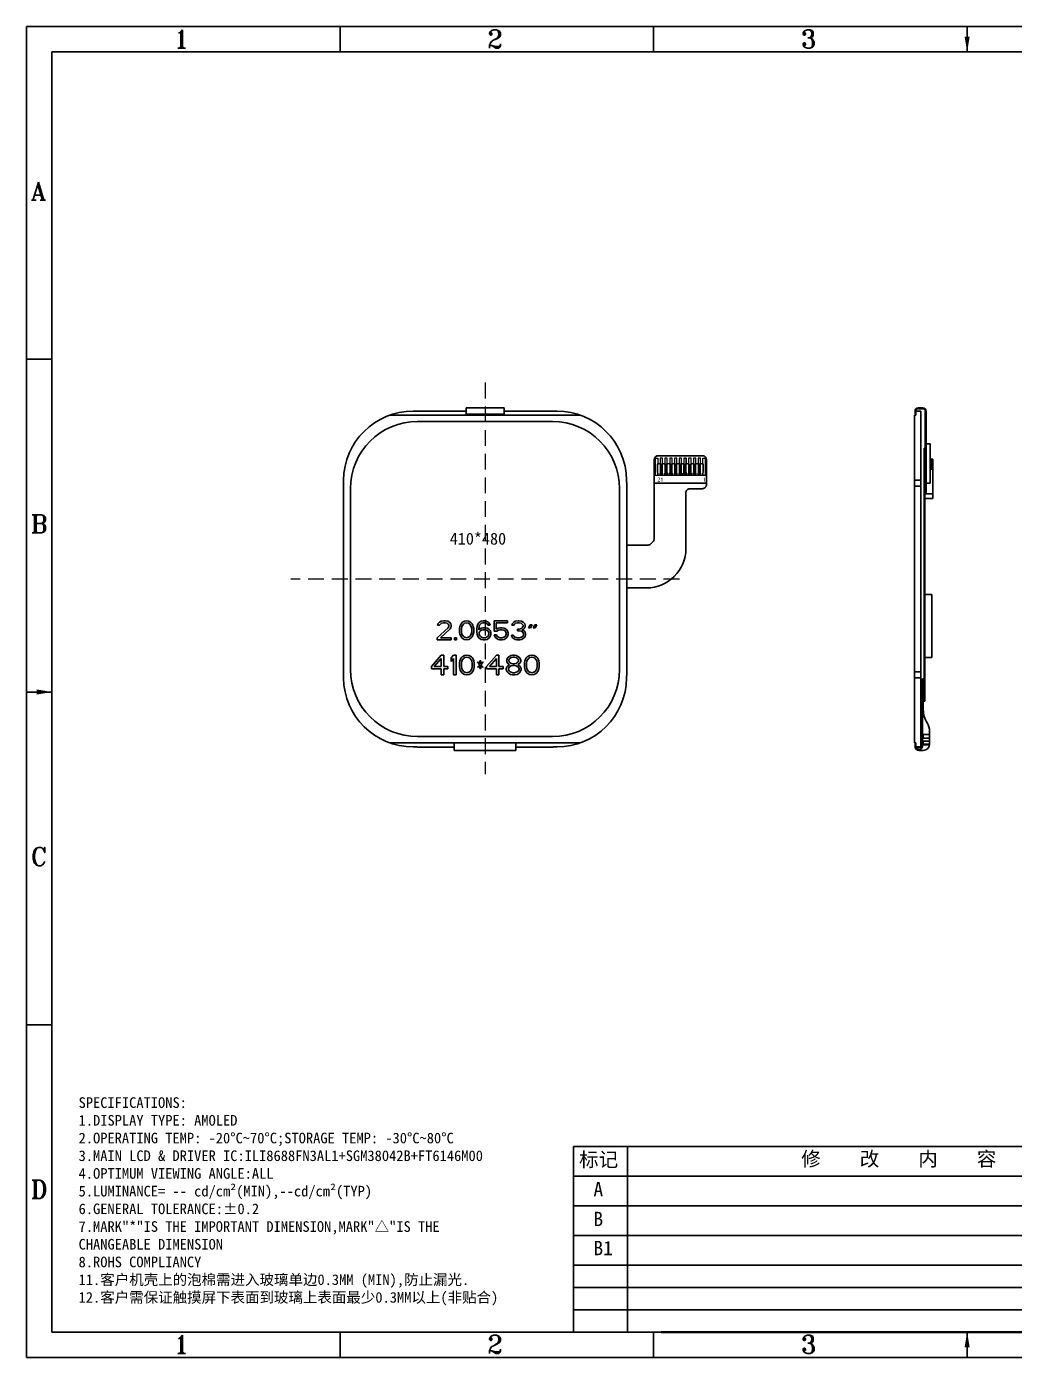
# Model space of a CAD drawing. Header units: millimetres. Extents: x 3387 to 5440, y -3014 to -2537.
# Drawn here: x 3654.8 to 3779.9, y -2960.1 to -2791.6 of the extents above; entities that cross this region are included whole.
import ezdxf

# ---------------------------------------------------------------- set-up
doc = ezdxf.new("R2010")
doc.units = ezdxf.units.MM
doc.linetypes.add('JIS_02_2.0', pattern=[3, 2, -1])
for name, color, linetype in [('03___PRT_ALL_CURVES', 7, 'Continuous'), ('06___PRT_ALL_SURFS', 7, 'Continuous'), ('7_ALL_FEATURES', 7, 'Continuous'), ('dim', 3, 'Continuous'), ('TEXT', 2, 'Continuous'), ('图框', 7, 'Continuous')]:
    doc.layers.add(name, color=color, linetype=linetype)
doc.layers.add('FPC', color=50, linetype='Continuous', lineweight=5)
doc.styles.add('ROMANS', font='romans.shx')
doc.styles.get("Standard").update_dxf_attribs({"font": ''})
doc.styles.add('TITLE', font='ROMANT.SHX')
doc.styles.add('宋', font='')
doc.styles.add('汉字', font='')
doc.styles.get('Standard').set_extended_font_data('NSimSun')
doc.styles.get('宋').set_extended_font_data('SimSun')
doc.styles.get('汉字').set_extended_font_data('SimSun')

# ---------------------------------------------------------------- blocks, each defined once
blk = doc.blocks.new('TUKUANG')
at = {"layer": '图框'}
for p, q in [((755.32, 426.02), (732.16, 426.02)), ((831.16, 418.02), (831.16, 426.02)), ((930.16, 418.02), (930.16, 426.02)), ((1029.16, 418.02), (1029.16, 426.02)), ((740.16, 321.02), (732.16, 321.02)), ((740.16, 216.02), (732.16, 216.02)), ((740.16, 111.02), (732.16, 111.02)), ((831.16, 6.02), (831.16, 14.02)), ((930.16, 6.02), (930.16, 14.02)), ((1029.16, 6.02), (1029.16, 14.02)), ((755.32, 6.02), (732.16, 6.02))]:
    blk.add_line(p, q, dxfattribs=at)
for points in [[(732.16, 6.02), (1326.16, 6.02), (1326.16, 426.02), (732.16, 426.02)], [(740.16, 14.02), (1318.16, 14.02), (1318.16, 418.02), (740.16, 418.02)]]:
    blk.add_lwpolyline(points, close=True, dxfattribs=at)
for points in [[(1029.96, 422.82), (1028.36, 422.82), (1029.16, 418.02)], [(735.37, 216.82), (735.37, 215.23), (740.16, 216.02)], [(1029.96, 9.23), (1028.36, 9.23), (1029.16, 14.02)]]:
    blk.add_solid(points, dxfattribs=at)
at = {"layer": '图框', "style": 'TITLE'}
for s, p in [('1', (778.63, 419.25)), ('2', (877.63, 419.25)), ('3', (976.63, 419.25)), ('A', (733.46, 371.21)), ('B', (733.46, 266.21)), ('C', (733.46, 161.21)), ('D', (733.46, 56.21)), ('1', (778.63, 7.25)), ('2', (877.63, 7.25)), ('3', (976.63, 7.25))]:
    blk.add_text(s, height=5.75, dxfattribs=at).set_placement(p)

msp = doc.modelspace()

# ---------------------------------------------------------------- linework, layer by layer
at = {"color": 1, "linetype": 'JIS_02_2.0', "lineweight": 0}
for p, q in [((3712.859516, -2836.706132), (3712.859516, -2886.266837)), ((3737.464439, -2861.560409), (3688.254593, -2861.560409))]:
    msp.add_line(p, q, dxfattribs=at)
msp.add_line((3734.287676, -2849.437471), (3740.887676, -2849.437471))
at = {"layer": '03___PRT_ALL_CURVES', "color": 4, "linetype": 'Continuous'}
for p, q in [((3769.448544, -2846.507425), (3769.448544, -2847.740155)), ((3706.798516, -2868.986427), (3708.189183, -2867.718342)), ((3706.848183, -2867.414001), (3706.897849, -2867.211108)), ((3707.096516, -2867.414001), (3706.848183, -2867.414001)), ((3706.897849, -2867.211108), (3707.096516, -2867.008214)), ((3707.096516, -2867.008214), (3707.295183, -2866.906767)), ((3707.195849, -2867.261831), (3707.096516, -2867.414001)), ((3707.344849, -2867.160384), (3707.195849, -2867.261831)), ((3708.437516, -2867.870512), (3707.195849, -2868.986427)), ((3707.295183, -2866.906767), (3707.642849, -2866.856044)), ((3707.593183, -2867.109661), (3707.344849, -2867.160384)), ((3707.791849, -2867.109661), (3707.593183, -2867.109661)), ((3707.642849, -2866.856044), (3707.841516, -2866.856044)), ((3708.040183, -2867.160384), (3707.791849, -2867.109661)), ((3707.841516, -2866.856044), (3708.139516, -2866.906767)), ((3708.189183, -2867.261831), (3708.040183, -2867.160384)), ((3708.139516, -2866.906767), (3708.338183, -2867.008214)), ((3708.288516, -2867.414001), (3708.189183, -2867.261831)), ((3708.189183, -2867.718342), (3708.288516, -2867.515448)), ((3708.288516, -2867.515448), (3708.288516, -2867.414001)), ((3708.338183, -2867.008214), (3708.536849, -2867.211108)), ((3708.536849, -2867.718342), (3708.437516, -2867.870512)), ((3708.536849, -2867.211108), (3708.586516, -2867.414001)), ((3708.586516, -2867.515448), (3708.536849, -2867.718342)), ((3708.586516, -2867.414001), (3708.586516, -2867.515448)), ((3709.679183, -2867.566172), (3709.629516, -2867.819789)), ((3709.629516, -2867.819789), (3709.629516, -2868.276299)), ((3709.728849, -2867.414001), (3709.679183, -2867.566172)), ((3709.828183, -2867.211108), (3709.728849, -2867.414001)), ((3709.977183, -2867.058938), (3709.828183, -2867.211108)), ((3709.927516, -2867.566172), (3709.877849, -2867.870512)), ((3709.877849, -2867.870512), (3709.877849, -2868.225576)), ((3710.126183, -2867.261831), (3709.927516, -2867.566172)), ((3710.225516, -2866.906767), (3709.977183, -2867.058938)), ((3710.275183, -2867.160384), (3710.126183, -2867.261831)), ((3710.523516, -2866.856044), (3710.225516, -2866.906767)), ((3710.523516, -2867.109661), (3710.275183, -2867.160384)), ((3710.821516, -2866.906767), (3710.523516, -2866.856044)), ((3710.771849, -2867.160384), (3710.523516, -2867.109661)), ((3710.920849, -2867.261831), (3710.771849, -2867.160384)), ((3711.069849, -2867.058938), (3710.821516, -2866.906767)), ((3711.119516, -2867.566172), (3710.920849, -2867.261831)), ((3711.218849, -2867.211108), (3711.069849, -2867.058938)), ((3711.169183, -2867.870512), (3711.119516, -2867.566172)), ((3711.169183, -2868.225576), (3711.169183, -2867.870512)), ((3711.318183, -2867.414001), (3711.218849, -2867.211108)), ((3711.367849, -2867.566172), (3711.318183, -2867.414001)), ((3711.417516, -2867.819789), (3711.367849, -2867.566172)), ((3711.417516, -2868.276299), (3711.417516, -2867.819789)), ((3711.864516, -2867.515448), (3711.81485, -2867.870512)), ((3711.81485, -2867.870512), (3711.81485, -2868.225576)), ((3711.96385, -2867.261831), (3711.864516, -2867.515448)), ((3712.11285, -2867.058938), (3711.96385, -2867.261831)), ((3712.063183, -2867.870512), (3712.11285, -2867.566172)), ((3712.361183, -2867.769065), (3712.063183, -2867.971959)), ((3712.063183, -2867.971959), (3712.063183, -2867.870512)), ((3712.361183, -2866.906767), (3712.11285, -2867.058938)), ((3712.11285, -2867.566172), (3712.162516, -2867.414001)), ((3712.162516, -2867.414001), (3712.26185, -2867.261831)), ((3712.26185, -2867.261831), (3712.41085, -2867.160384)), ((3712.41085, -2868.022682), (3712.26185, -2868.124129)), ((3712.609516, -2866.856044), (3712.361183, -2866.906767)), ((3712.609516, -2867.718342), (3712.361183, -2867.769065)), ((3712.41085, -2867.160384), (3712.55985, -2867.109661)), ((3712.55985, -2867.971959), (3712.41085, -2868.022682)), ((3712.55985, -2867.109661), (3712.85785, -2867.109661)), ((3712.907516, -2867.971959), (3712.55985, -2867.971959)), ((3712.808183, -2866.856044), (3712.609516, -2866.856044)), ((3712.85785, -2867.718342), (3712.609516, -2867.718342)), ((3713.056516, -2866.906767), (3712.808183, -2866.856044)), ((3712.85785, -2867.109661), (3713.00685, -2867.160384)), ((3713.106183, -2867.769065), (3712.85785, -2867.718342)), ((3713.056516, -2868.022682), (3712.907516, -2867.971959)), ((3713.00685, -2867.160384), (3713.15585, -2867.261831)), ((3713.30485, -2867.058938), (3713.056516, -2866.906767)), ((3713.205516, -2868.124129), (3713.056516, -2868.022682)), ((3713.354516, -2867.921236), (3713.106183, -2867.769065)), ((3713.15585, -2867.261831), (3713.255183, -2867.414001)), ((3713.255183, -2867.414001), (3713.503516, -2867.414001)), ((3713.45385, -2867.261831), (3713.30485, -2867.058938)), ((3713.503516, -2868.073406), (3713.354516, -2867.921236)), ((3713.503516, -2867.414001), (3713.45385, -2867.261831)), ((3714.000183, -2866.856044), (3714.000183, -2868.174853)), ((3715.68885, -2866.856044), (3714.000183, -2866.856044)), ((3714.248516, -2867.109661), (3715.68885, -2867.109661)), ((3714.248516, -2867.921236), (3714.248516, -2867.109661)), ((3714.49685, -2867.769065), (3714.248516, -2867.921236)), ((3714.34785, -2868.174853), (3714.546516, -2868.022682)), ((3714.745183, -2867.718342), (3714.49685, -2867.769065)), ((3714.546516, -2868.022682), (3714.745183, -2867.971959)), ((3715.043183, -2867.718342), (3714.745183, -2867.718342)), ((3714.745183, -2867.971959), (3715.043183, -2867.971959)), ((3715.291516, -2867.769065), (3715.043183, -2867.718342)), ((3715.043183, -2867.971959), (3715.24185, -2868.022682)), ((3715.24185, -2868.022682), (3715.39085, -2868.124129)), ((3715.53985, -2867.921236), (3715.291516, -2867.769065)), ((3715.68885, -2868.124129), (3715.53985, -2867.921236)), ((3715.68885, -2867.109661), (3715.68885, -2866.856044)), ((3716.235183, -2867.414001), (3716.28485, -2867.211108)), ((3716.483516, -2867.414001), (3716.235183, -2867.414001)), ((3716.28485, -2867.211108), (3716.483516, -2867.008214)), ((3716.483516, -2867.008214), (3716.682183, -2866.906767)), ((3716.582849, -2867.261831), (3716.483516, -2867.414001)), ((3716.731849, -2867.160384), (3716.582849, -2867.261831)), ((3716.682183, -2866.906767), (3717.029849, -2866.856044)), ((3716.980183, -2867.109661), (3716.731849, -2867.160384)), ((3717.178849, -2867.109661), (3716.980183, -2867.109661)), ((3716.980183, -2867.921236), (3717.178849, -2867.921236)), ((3716.980183, -2868.124129), (3716.980183, -2867.921236)), ((3717.029849, -2866.856044), (3717.129183, -2866.856044)), ((3717.129183, -2866.856044), (3717.476849, -2866.906767)), ((3717.427183, -2867.160384), (3717.178849, -2867.109661)), ((3717.178849, -2867.921236), (3717.476849, -2867.819789)), ((3717.576183, -2867.261831), (3717.427183, -2867.160384)), ((3717.476849, -2866.906767), (3717.675516, -2867.008214)), ((3717.476849, -2867.819789), (3717.576183, -2867.718342)), ((3717.675516, -2867.414001), (3717.576183, -2867.261831)), ((3717.576183, -2867.718342), (3717.675516, -2867.515448)), ((3717.774849, -2867.870512), (3717.576183, -2868.022682)), ((3717.576183, -2868.022682), (3717.824516, -2868.124129)), ((3717.675516, -2867.008214), (3717.874183, -2867.211108)), ((3717.675516, -2867.515448), (3717.675516, -2867.414001)), ((3717.874183, -2867.718342), (3717.774849, -2867.870512)), ((3717.874183, -2867.211108), (3717.923849, -2867.414001)), ((3717.923849, -2867.515448), (3717.874183, -2867.718342)), ((3717.923849, -2867.414001), (3717.923849, -2867.515448)), ((3718.370849, -2867.718342), (3718.569516, -2867.363278)), ((3718.619183, -2867.718342), (3718.370849, -2867.718342)), ((3718.569516, -2867.363278), (3718.817849, -2867.363278)), ((3718.817849, -2867.363278), (3718.619183, -2867.718342)), ((3718.966849, -2867.718342), (3719.165516, -2867.363278)), ((3719.215183, -2867.718342), (3718.966849, -2867.718342)), ((3719.165516, -2867.363278), (3719.413849, -2867.363278)), ((3719.413849, -2867.363278), (3719.215183, -2867.718342)), ((3706.798516, -2869.240044), (3706.798516, -2868.986427)), ((3708.586516, -2869.240044), (3706.798516, -2869.240044)), ((3707.195849, -2868.986427), (3708.586516, -2868.986427)), ((3708.586516, -2868.986427), (3708.586516, -2869.240044)), ((3708.983849, -2869.240044), (3708.983849, -2868.986427)), ((3708.983849, -2868.986427), (3709.232183, -2868.986427)), ((3709.232183, -2869.240044), (3708.983849, -2869.240044)), ((3709.232183, -2868.986427), (3709.232183, -2869.240044)), ((3709.629516, -2868.276299), (3709.679183, -2868.529916)), ((3709.679183, -2868.529916), (3709.728849, -2868.682087)), ((3709.728849, -2868.682087), (3709.828183, -2868.88498)), ((3709.828183, -2868.88498), (3709.977183, -2869.03715)), ((3709.877849, -2868.225576), (3709.927516, -2868.529916)), ((3709.927516, -2868.529916), (3710.126183, -2868.834257)), ((3709.977183, -2869.03715), (3710.225516, -2869.189321)), ((3710.126183, -2868.834257), (3710.275183, -2868.935704)), ((3710.225516, -2869.189321), (3710.523516, -2869.240044)), ((3710.275183, -2868.935704), (3710.523516, -2868.986427)), ((3710.523516, -2868.986427), (3710.771849, -2868.935704)), ((3710.523516, -2869.240044), (3710.821516, -2869.189321)), ((3710.771849, -2868.935704), (3710.920849, -2868.834257)), ((3710.821516, -2869.189321), (3711.069849, -2869.03715)), ((3710.920849, -2868.834257), (3711.119516, -2868.529916)), ((3711.069849, -2869.03715), (3711.218849, -2868.88498)), ((3711.119516, -2868.529916), (3711.169183, -2868.225576)), ((3711.218849, -2868.88498), (3711.318183, -2868.682087)), ((3711.318183, -2868.682087), (3711.367849, -2868.529916)), ((3711.367849, -2868.529916), (3711.417516, -2868.276299)), ((3711.81485, -2868.225576), (3711.864516, -2868.58064)), ((3711.864516, -2868.58064), (3711.96385, -2868.834257)), ((3711.96385, -2868.834257), (3712.11285, -2869.03715)), ((3712.162516, -2868.225576), (3712.11285, -2868.377746)), ((3712.11285, -2868.377746), (3712.11285, -2868.529916)), ((3712.11285, -2868.529916), (3712.162516, -2868.682087)), ((3712.11285, -2869.03715), (3712.361183, -2869.189321)), ((3712.26185, -2868.124129), (3712.162516, -2868.225576)), ((3712.162516, -2868.682087), (3712.26185, -2868.834257)), ((3712.26185, -2868.834257), (3712.41085, -2868.935704)), ((3712.361183, -2869.189321), (3712.609516, -2869.240044)), ((3712.41085, -2868.935704), (3712.55985, -2868.986427)), ((3712.55985, -2868.986427), (3712.907516, -2868.986427)), ((3712.609516, -2869.240044), (3712.85785, -2869.240044)), ((3712.85785, -2869.240044), (3713.106183, -2869.189321)), ((3712.907516, -2868.986427), (3713.056516, -2868.935704)), ((3713.056516, -2868.935704), (3713.205516, -2868.834257)), ((3713.106183, -2869.189321), (3713.354516, -2869.03715)), ((3713.30485, -2868.225576), (3713.205516, -2868.124129)), ((3713.205516, -2868.834257), (3713.30485, -2868.682087)), ((3713.354516, -2868.377746), (3713.30485, -2868.225576)), ((3713.30485, -2868.682087), (3713.354516, -2868.529916)), ((3713.354516, -2868.529916), (3713.354516, -2868.377746)), ((3713.354516, -2869.03715), (3713.503516, -2868.834257)), ((3713.60285, -2868.327023), (3713.503516, -2868.073406)), ((3713.503516, -2868.834257), (3713.60285, -2868.58064)), ((3713.60285, -2868.58064), (3713.60285, -2868.327023)), ((3714.000183, -2868.174853), (3714.34785, -2868.174853)), ((3714.000183, -2868.631363), (3714.099516, -2868.834257)), ((3714.298183, -2868.631363), (3714.000183, -2868.631363)), ((3714.099516, -2868.834257), (3714.248516, -2869.03715)), ((3714.248516, -2869.03715), (3714.49685, -2869.189321)), ((3714.397516, -2868.834257), (3714.298183, -2868.631363)), ((3714.546516, -2868.935704), (3714.397516, -2868.834257)), ((3714.49685, -2869.189321), (3714.745183, -2869.240044)), ((3714.745183, -2868.986427), (3714.546516, -2868.935704)), ((3715.043183, -2868.986427), (3714.745183, -2868.986427)), ((3714.745183, -2869.240044), (3715.043183, -2869.240044)), ((3715.24185, -2868.935704), (3715.043183, -2868.986427)), ((3715.043183, -2869.240044), (3715.291516, -2869.189321)), ((3715.39085, -2868.834257), (3715.24185, -2868.935704)), ((3715.291516, -2869.189321), (3715.53985, -2869.03715)), ((3715.39085, -2868.124129), (3715.490183, -2868.276299)), ((3715.490183, -2868.682087), (3715.39085, -2868.834257)), ((3715.490183, -2868.276299), (3715.53985, -2868.42847)), ((3715.53985, -2868.529916), (3715.490183, -2868.682087)), ((3715.53985, -2868.42847), (3715.53985, -2868.529916)), ((3715.53985, -2869.03715), (3715.68885, -2868.834257)), ((3715.788183, -2868.377746), (3715.68885, -2868.124129)), ((3715.68885, -2868.834257), (3715.788183, -2868.58064)), ((3715.788183, -2868.58064), (3715.788183, -2868.377746)), ((3716.185516, -2868.682087), (3716.433849, -2868.682087)), ((3716.235183, -2868.834257), (3716.185516, -2868.682087)), ((3716.334516, -2868.986427), (3716.235183, -2868.834257)), ((3716.483516, -2869.087874), (3716.334516, -2868.986427)), ((3716.433849, -2868.682087), (3716.483516, -2868.783533)), ((3716.483516, -2868.783533), (3716.582849, -2868.88498)), ((3716.682183, -2869.189321), (3716.483516, -2869.087874)), ((3716.582849, -2868.88498), (3716.682183, -2868.935704)), ((3716.682183, -2868.935704), (3716.930516, -2868.986427)), ((3716.880849, -2869.240044), (3716.682183, -2869.189321)), ((3717.278183, -2869.240044), (3716.880849, -2869.240044)), ((3716.930516, -2868.986427), (3717.228516, -2868.986427)), ((3717.178849, -2868.124129), (3716.980183, -2868.124129)), ((3717.476849, -2868.174853), (3717.178849, -2868.124129)), ((3717.228516, -2868.986427), (3717.476849, -2868.935704)), ((3717.476849, -2869.189321), (3717.278183, -2869.240044)), ((3717.625849, -2868.276299), (3717.476849, -2868.174853)), ((3717.476849, -2868.935704), (3717.576183, -2868.88498)), ((3717.675516, -2869.087874), (3717.476849, -2869.189321)), ((3717.576183, -2868.88498), (3717.675516, -2868.783533)), ((3717.725183, -2868.479193), (3717.625849, -2868.276299)), ((3717.675516, -2868.783533), (3717.725183, -2868.682087)), ((3717.824516, -2868.986427), (3717.675516, -2869.087874)), ((3717.725183, -2868.682087), (3717.725183, -2868.479193)), ((3717.824516, -2868.124129), (3717.923849, -2868.276299)), ((3717.923849, -2868.834257), (3717.824516, -2868.986427)), ((3717.923849, -2868.276299), (3717.973516, -2868.479193)), ((3717.973516, -2868.682087), (3717.923849, -2868.834257)), ((3717.973516, -2868.479193), (3717.973516, -2868.682087)), ((3706.069516, -2872.614894), (3707.319516, -2871.178724)), ((3707.319516, -2871.178724), (3707.632016, -2871.178724)), ((3707.632016, -2871.178724), (3707.632016, -2872.614894)), ((3708.569516, -2871.551064), (3708.882016, -2871.178724)), ((3708.882016, -2871.178724), (3709.194516, -2871.178724)), ((3709.194516, -2871.178724), (3709.194516, -2873.678724)), ((3709.975766, -2871.39149), (3709.819516, -2871.551064)), ((3710.236183, -2871.231915), (3709.975766, -2871.39149)), ((3710.548683, -2871.178724), (3710.236183, -2871.231915)), ((3710.861183, -2871.231915), (3710.548683, -2871.178724)), ((3711.121599, -2871.39149), (3710.861183, -2871.231915)), ((3711.277849, -2871.551064), (3711.121599, -2871.39149)), ((3713.048683, -2872.614894), (3714.298683, -2871.178724)), ((3714.298683, -2871.178724), (3714.611183, -2871.178724)), ((3714.611183, -2871.178724), (3714.611183, -2872.614894)), ((3715.861183, -2871.39149), (3715.704933, -2871.551064)), ((3716.1216, -2871.231915), (3715.861183, -2871.39149)), ((3716.382016, -2871.178724), (3716.1216, -2871.231915)), ((3716.59035, -2871.178724), (3716.382016, -2871.178724)), ((3716.850766, -2871.231915), (3716.59035, -2871.178724)), ((3717.111182, -2871.39149), (3716.850766, -2871.231915)), ((3717.267432, -2871.551064), (3717.111182, -2871.39149)), ((3718.204932, -2871.39149), (3718.048682, -2871.551064)), ((3718.46535, -2871.231915), (3718.204932, -2871.39149)), ((3718.77785, -2871.178724), (3718.46535, -2871.231915)), ((3719.09035, -2871.231915), (3718.77785, -2871.178724)), ((3719.350766, -2871.39149), (3719.09035, -2871.231915)), ((3719.507016, -2871.551064), (3719.350766, -2871.39149)), ((3706.069516, -2872.934043), (3706.069516, -2872.614894)), ((3707.319516, -2872.934043), (3706.069516, -2872.934043)), ((3706.434099, -2872.614894), (3707.319516, -2871.604256)), ((3707.319516, -2872.614894), (3706.434099, -2872.614894)), ((3707.319516, -2871.604256), (3707.319516, -2872.614894)), ((3707.319516, -2873.678724), (3707.319516, -2872.934043)), ((3707.632016, -2872.614894), (3708.152849, -2872.614894)), ((3707.632016, -2872.934043), (3707.632016, -2873.678724)), ((3708.152849, -2872.934043), (3707.632016, -2872.934043)), ((3708.152849, -2872.614894), (3708.152849, -2872.934043)), ((3708.569516, -2871.976596), (3708.569516, -2871.551064)), ((3708.882016, -2871.604256), (3708.569516, -2871.976596)), ((3708.882016, -2873.678724), (3708.882016, -2871.604256)), ((3709.663266, -2871.923405), (3709.611183, -2872.189362)), ((3709.611183, -2872.189362), (3709.611183, -2872.668086)), ((3709.611183, -2872.668086), (3709.663266, -2872.934043)), ((3709.71535, -2871.76383), (3709.663266, -2871.923405)), ((3709.663266, -2872.934043), (3709.71535, -2873.093618)), ((3709.819516, -2871.551064), (3709.71535, -2871.76383)), ((3709.71535, -2873.093618), (3709.819516, -2873.306383)), ((3709.923683, -2871.923405), (3709.8716, -2872.242554)), ((3709.8716, -2872.242554), (3709.8716, -2872.614894)), ((3709.8716, -2872.614894), (3709.923683, -2872.934043)), ((3710.132016, -2871.604256), (3709.923683, -2871.923405)), ((3709.923683, -2872.934043), (3710.132016, -2873.253192)), ((3710.288266, -2871.497873), (3710.132016, -2871.604256)), ((3710.548683, -2871.444681), (3710.288266, -2871.497873)), ((3710.8091, -2871.497873), (3710.548683, -2871.444681)), ((3710.96535, -2871.604256), (3710.8091, -2871.497873)), ((3711.173683, -2871.923405), (3710.96535, -2871.604256)), ((3710.96535, -2873.253192), (3711.173683, -2872.934043)), ((3711.225766, -2872.242554), (3711.173683, -2871.923405)), ((3711.173683, -2872.934043), (3711.225766, -2872.614894)), ((3711.225766, -2872.614894), (3711.225766, -2872.242554)), ((3711.382016, -2871.76383), (3711.277849, -2871.551064)), ((3711.277849, -2873.306383), (3711.382016, -2873.093618)), ((3711.434099, -2871.923405), (3711.382016, -2871.76383)), ((3711.382016, -2873.093618), (3711.434099, -2872.934043)), ((3711.486183, -2872.189362), (3711.434099, -2871.923405)), ((3711.434099, -2872.934043), (3711.486183, -2872.668086)), ((3711.486183, -2872.668086), (3711.486183, -2872.189362)), ((3711.954933, -2872.029788), (3711.902849, -2872.082979)), ((3711.902849, -2872.082979), (3712.215349, -2872.402128)), ((3712.215349, -2872.402128), (3711.902849, -2872.721277)), ((3711.902849, -2872.721277), (3711.954933, -2872.774469)), ((3712.215349, -2872.295745), (3711.954933, -2872.029788)), ((3711.954933, -2872.774469), (3712.215349, -2872.508511)), ((3712.319516, -2871.923405), (3712.215349, -2871.923405)), ((3712.215349, -2871.923405), (3712.215349, -2872.295745)), ((3712.215349, -2872.508511), (3712.215349, -2872.880852)), ((3712.215349, -2872.880852), (3712.319516, -2872.880852)), ((3712.319516, -2872.295745), (3712.319516, -2871.923405)), ((3712.579933, -2872.029788), (3712.319516, -2872.295745)), ((3712.319516, -2872.402128), (3712.632016, -2872.082979)), ((3712.632016, -2872.721277), (3712.319516, -2872.402128)), ((3712.319516, -2872.508511), (3712.579933, -2872.774469)), ((3712.319516, -2872.880852), (3712.319516, -2872.508511)), ((3712.632016, -2872.082979), (3712.579933, -2872.029788)), ((3712.579933, -2872.774469), (3712.632016, -2872.721277)), ((3713.048683, -2872.934043), (3713.048683, -2872.614894)), ((3714.298683, -2872.934043), (3713.048683, -2872.934043)), ((3713.413266, -2872.614894), (3714.298683, -2871.604256)), ((3714.298683, -2872.614894), (3713.413266, -2872.614894)), ((3714.298683, -2871.604256), (3714.298683, -2872.614894)), ((3714.298683, -2873.678724), (3714.298683, -2872.934043)), ((3714.611183, -2872.614894), (3715.132016, -2872.614894)), ((3715.132016, -2872.934043), (3714.611183, -2872.934043)), ((3714.611183, -2872.934043), (3714.611183, -2873.678724)), ((3715.132016, -2872.614894), (3715.132016, -2872.934043)), ((3715.652849, -2872.614894), (3715.548683, -2872.880852)), ((3715.548683, -2872.880852), (3715.548683, -2873.040426)), ((3715.548683, -2873.040426), (3715.652849, -2873.306383)), ((3715.704933, -2871.551064), (3715.600766, -2871.817022)), ((3715.600766, -2871.817022), (3715.600766, -2871.976596)), ((3715.600766, -2871.976596), (3715.704933, -2872.189362)), ((3715.861183, -2872.45532), (3715.652849, -2872.614894)), ((3715.704933, -2872.189362), (3715.861183, -2872.348937)), ((3715.965349, -2872.668086), (3715.809099, -2872.880852)), ((3715.809099, -2872.880852), (3715.809099, -2873.040426)), ((3715.809099, -2873.040426), (3715.965349, -2873.253192)), ((3715.965349, -2871.657447), (3715.861183, -2871.817022)), ((3715.861183, -2871.817022), (3715.861183, -2871.923405)), ((3715.861183, -2871.923405), (3715.965349, -2872.082979)), ((3715.861183, -2872.348937), (3715.965349, -2872.402128)), ((3715.965349, -2872.402128), (3715.861183, -2872.45532)), ((3716.173682, -2871.497873), (3715.965349, -2871.657447)), ((3715.965349, -2872.082979), (3716.173682, -2872.242554)), ((3716.173682, -2872.561703), (3715.965349, -2872.668086)), ((3716.382016, -2871.444681), (3716.173682, -2871.497873)), ((3716.173682, -2872.242554), (3716.382016, -2872.295745)), ((3716.382016, -2872.508511), (3716.173682, -2872.561703)), ((3716.59035, -2871.444681), (3716.382016, -2871.444681)), ((3716.382016, -2872.295745), (3716.59035, -2872.295745)), ((3716.59035, -2872.508511), (3716.382016, -2872.508511)), ((3716.798682, -2871.497873), (3716.59035, -2871.444681)), ((3716.59035, -2872.295745), (3716.798682, -2872.242554)), ((3716.798682, -2872.561703), (3716.59035, -2872.508511)), ((3717.007016, -2871.657447), (3716.798682, -2871.497873)), ((3716.798682, -2872.242554), (3717.007016, -2872.082979)), ((3717.007016, -2872.668086), (3716.798682, -2872.561703)), ((3717.111182, -2871.817022), (3717.007016, -2871.657447)), ((3717.007016, -2872.082979), (3717.111182, -2871.923405)), ((3717.007016, -2872.402128), (3717.111182, -2872.348937)), ((3717.111182, -2872.45532), (3717.007016, -2872.402128)), ((3717.163266, -2872.880852), (3717.007016, -2872.668086)), ((3717.007016, -2873.253192), (3717.163266, -2873.040426)), ((3717.111182, -2871.923405), (3717.111182, -2871.817022)), ((3717.111182, -2872.348937), (3717.267432, -2872.189362)), ((3717.319516, -2872.614894), (3717.111182, -2872.45532)), ((3717.163266, -2873.040426), (3717.163266, -2872.880852)), ((3717.3716, -2871.817022), (3717.267432, -2871.551064)), ((3717.267432, -2872.189362), (3717.3716, -2871.976596)), ((3717.423682, -2872.880852), (3717.319516, -2872.614894)), ((3717.319516, -2873.306383), (3717.423682, -2873.040426)), ((3717.3716, -2871.976596), (3717.3716, -2871.817022)), ((3717.423682, -2873.040426), (3717.423682, -2872.880852)), ((3717.892432, -2871.923405), (3717.84035, -2872.189362)), ((3717.84035, -2872.189362), (3717.84035, -2872.668086)), ((3717.84035, -2872.668086), (3717.892432, -2872.934043)), ((3717.944516, -2871.76383), (3717.892432, -2871.923405)), ((3717.892432, -2872.934043), (3717.944516, -2873.093618)), ((3718.048682, -2871.551064), (3717.944516, -2871.76383)), ((3717.944516, -2873.093618), (3718.048682, -2873.306383)), ((3718.15285, -2871.923405), (3718.100766, -2872.242554)), ((3718.100766, -2872.242554), (3718.100766, -2872.614894)), ((3718.100766, -2872.614894), (3718.15285, -2872.934043)), ((3718.361182, -2871.604256), (3718.15285, -2871.923405)), ((3718.15285, -2872.934043), (3718.361182, -2873.253192)), ((3718.517432, -2871.497873), (3718.361182, -2871.604256)), ((3718.77785, -2871.444681), (3718.517432, -2871.497873)), ((3719.038266, -2871.497873), (3718.77785, -2871.444681)), ((3719.194516, -2871.604256), (3719.038266, -2871.497873)), ((3719.40285, -2871.923405), (3719.194516, -2871.604256)), ((3719.194516, -2873.253192), (3719.40285, -2872.934043)), ((3719.454932, -2872.242554), (3719.40285, -2871.923405)), ((3719.40285, -2872.934043), (3719.454932, -2872.614894)), ((3719.454932, -2872.614894), (3719.454932, -2872.242554)), ((3719.611182, -2871.76383), (3719.507016, -2871.551064)), ((3719.507016, -2873.306383), (3719.611182, -2873.093618)), ((3719.663266, -2871.923405), (3719.611182, -2871.76383)), ((3719.611182, -2873.093618), (3719.663266, -2872.934043)), ((3719.71535, -2872.189362), (3719.663266, -2871.923405)), ((3719.663266, -2872.934043), (3719.71535, -2872.668086)), ((3719.71535, -2872.668086), (3719.71535, -2872.189362)), ((3707.632016, -2873.678724), (3707.319516, -2873.678724)), ((3709.194516, -2873.678724), (3708.882016, -2873.678724)), ((3709.819516, -2873.306383), (3709.975766, -2873.465958)), ((3709.975766, -2873.465958), (3710.236183, -2873.625532)), ((3710.132016, -2873.253192), (3710.288266, -2873.359575)), ((3710.236183, -2873.625532), (3710.548683, -2873.678724)), ((3710.288266, -2873.359575), (3710.548683, -2873.412766)), ((3710.548683, -2873.412766), (3710.8091, -2873.359575)), ((3710.548683, -2873.678724), (3710.861183, -2873.625532)), ((3710.8091, -2873.359575), (3710.96535, -2873.253192)), ((3710.861183, -2873.625532), (3711.121599, -2873.465958)), ((3711.121599, -2873.465958), (3711.277849, -2873.306383)), ((3714.611183, -2873.678724), (3714.298683, -2873.678724)), ((3715.652849, -2873.306383), (3715.809099, -2873.465958)), ((3715.809099, -2873.465958), (3716.069516, -2873.625532)), ((3715.965349, -2873.253192), (3716.173682, -2873.359575)), ((3716.069516, -2873.625532), (3716.329932, -2873.678724)), ((3716.173682, -2873.359575), (3716.382016, -2873.412766)), ((3716.329932, -2873.678724), (3716.642432, -2873.678724)), ((3716.382016, -2873.412766), (3716.59035, -2873.412766)), ((3716.59035, -2873.412766), (3716.798682, -2873.359575)), ((3716.642432, -2873.678724), (3716.90285, -2873.625532)), ((3716.798682, -2873.359575), (3717.007016, -2873.253192)), ((3716.90285, -2873.625532), (3717.163266, -2873.465958)), ((3717.163266, -2873.465958), (3717.319516, -2873.306383)), ((3718.048682, -2873.306383), (3718.204932, -2873.465958)), ((3718.204932, -2873.465958), (3718.46535, -2873.625532)), ((3718.361182, -2873.253192), (3718.517432, -2873.359575)), ((3718.46535, -2873.625532), (3718.77785, -2873.678724)), ((3718.517432, -2873.359575), (3718.77785, -2873.412766)), ((3718.77785, -2873.412766), (3719.038266, -2873.359575)), ((3718.77785, -2873.678724), (3719.09035, -2873.625532)), ((3719.038266, -2873.359575), (3719.194516, -2873.253192)), ((3719.09035, -2873.625532), (3719.350766, -2873.465958)), ((3719.350766, -2873.465958), (3719.507016, -2873.306383))]:
    msp.add_line(p, q, dxfattribs=at)
at = {"layer": '06___PRT_ALL_SURFS', "color": 7, "linetype": 'Continuous'}
for p, q in [((3768.698544, -2841.588943), (3768.698544, -2841.788943)), ((3769.548544, -2846.3704), (3769.548544, -2851.3704)), ((3768.448544, -2863.685781), (3768.548544, -2863.685781)), ((3768.448544, -2864.685781), (3768.448544, -2863.685781)), ((3768.448544, -2864.685781), (3768.548544, -2864.685781)), ((3768.548544, -2863.685781), (3768.548544, -2864.685781)), ((3769.448544, -2871.504353), (3768.548544, -2871.504353)), ((3768.348544, -2874.203859), (3768.248544, -2874.203859)), ((3768.248544, -2874.203859), (3768.248544, -2882.694339)), ((3768.348544, -2874.703859), (3768.248544, -2874.703859)), ((3768.348544, -2874.203859), (3768.348544, -2878.120121)), ((3768.348544, -2876.64305), (3768.248544, -2876.64305)), ((3768.348544, -2877.003836), (3768.248544, -2877.003836)), ((3768.348544, -2877.692859), (3768.248544, -2877.692859)), ((3768.348544, -2878.052608), (3768.248544, -2878.052608)), ((3768.248544, -2881.233051), (3769.148544, -2881.233051)), ((3768.348544, -2881.233051), (3768.348544, -2881.714265)), ((3769.148544, -2880.833053), (3769.148544, -2882.444339)), ((3708.965507, -2883.244339), (3708.965507, -2882.744339)), ((3716.753507, -2882.744339), (3716.753507, -2883.244339)), ((3768.248544, -2881.714265), (3769.148544, -2881.714265)), ((3768.248544, -2882.059098), (3769.148544, -2882.059098)), ((3768.248544, -2882.458983), (3769.148437, -2882.458983)), ((3768.248544, -2882.540313), (3769.142766, -2882.540314)), ((3768.348544, -2882.059098), (3768.348544, -2882.458983)), ((3716.753507, -2883.244339), (3708.965507, -2883.244339)), ((3767.798544, -2883.244339), (3768.348544, -2883.244339))]:
    msp.add_line(p, q, dxfattribs=at)
for centre, radius, start, end in [((3771.348544, -2878.120121), 3, 180, 212.85988038), ((3767.148544, -2880.833053), 2, 0, 32.85988038), ((3767.798544, -2882.744339), 0.5, 180, 270), ((3768.348544, -2882.444339), 0.8, 270, 0)]:
    msp.add_arc(centre, radius, start, end, dxfattribs=at)
at = {"layer": '7_ALL_FEATURES', "color": 7, "linetype": 'Continuous'}
for p, q in [((3700.819978, -2840.816409), (3724.899054, -2840.816409)), ((3703.936423, -2840.316409), (3703.744016, -2840.316409)), ((3704.413766, -2840.304409), (3710.459457, -2840.304409)), ((3710.459457, -2840.704409), (3710.459457, -2839.904409)), ((3710.459457, -2839.904409), (3715.259457, -2839.904409)), ((3710.459457, -2840.704409), (3715.259457, -2840.704409)), ((3715.259457, -2840.704409), (3715.259457, -2839.904409)), ((3715.259457, -2840.304409), (3721.305266, -2840.304409)), ((3721.975016, -2840.316409), (3721.782609, -2840.316409)), ((3767.248544, -2882.304409), (3767.248544, -2840.816409)), ((3767.398544, -2840.816409), (3767.248544, -2840.816409)), ((3767.298544, -2840.704409), (3767.298544, -2840.304409)), ((3767.398544, -2840.704409), (3767.298544, -2840.704409)), ((3767.398544, -2840.816409), (3767.398544, -2840.304409)), ((3767.398544, -2840.304409), (3768.048544, -2840.304409)), ((3767.398544, -2840.316409), (3768.048544, -2840.316409)), ((3767.698544, -2839.904409), (3768.298544, -2839.904409)), ((3768.298544, -2840.004409), (3767.698544, -2840.004409)), ((3768.048544, -2882.816409), (3768.048544, -2840.304409)), ((3768.598544, -2840.304409), (3768.598544, -2841.788943)), ((3768.698544, -2840.304409), (3768.698544, -2841.588943)), ((3704.324016, -2841.616409), (3721.395016, -2841.616409)), ((3768.598544, -2841.588943), (3768.698544, -2841.588943)), ((3768.598544, -2850.644191), (3768.598544, -2841.791205)), ((3768.698544, -2841.791205), (3768.598544, -2841.791205)), ((3768.698544, -2842.791205), (3768.598544, -2842.791205)), ((3768.698544, -2841.791205), (3768.698544, -2850.644191)), ((3768.698544, -2844.444191), (3769.198544, -2844.444191)), ((3769.198544, -2849.444191), (3769.198544, -2844.444191)), ((3734.787676, -2845.947573), (3740.387676, -2845.947573)), ((3768.448544, -2863.685781), (3768.448544, -2844.985781)), ((3768.548544, -2844.985781), (3768.448544, -2844.985781)), ((3768.448544, -2845.947573), (3768.548544, -2845.947573)), ((3768.548544, -2863.685781), (3768.548544, -2844.985781)), ((3734.287676, -2846.447573), (3734.287676, -2856.285781)), ((3740.887676, -2849.622574), (3740.887676, -2846.447573)), ((3768.548544, -2846.3704), (3768.598544, -2846.3704)), ((3768.548544, -2846.944191), (3768.598544, -2846.944191)), ((3769.198544, -2846.3704), (3769.548544, -2846.3704)), ((3769.198544, -2846.944191), (3769.548544, -2846.944191)), ((3768.048544, -2849.04308), (3767.248544, -2849.04308)), ((3768.448544, -2848.074074), (3768.548544, -2848.074074)), ((3768.448544, -2849.010823), (3768.548544, -2849.010823)), ((3768.698544, -2849.444191), (3769.198544, -2849.444191)), ((3694.913766, -2849.804409), (3694.913766, -2873.316409)), ((3695.824016, -2850.116409), (3695.824016, -2873.004409)), ((3729.895016, -2873.004409), (3729.895016, -2850.116409)), ((3730.805266, -2873.316409), (3730.805266, -2849.804409)), ((3738.287676, -2857.685781), (3738.287676, -2850.622574)), ((3740.387676, -2850.122574), (3738.787676, -2850.122574)), ((3767.248544, -2849.804409), (3768.048544, -2849.804409)), ((3768.448544, -2849.947573), (3768.548544, -2849.947573)), ((3768.548544, -2850.79661), (3769.548544, -2850.79661)), ((3768.698544, -2849.644191), (3768.598544, -2849.644191)), ((3768.698544, -2850.644191), (3768.598544, -2850.644191)), ((3768.548544, -2851.3704), (3769.548544, -2851.3704)), ((3733.287676, -2857.285781), (3730.805266, -2857.285781)), ((3768.448544, -2857.685781), (3768.548544, -2857.685781)), ((3730.805266, -2862.685781), (3733.287676, -2862.685781)), ((3768.448544, -2862.685781), (3768.548544, -2862.685781)), ((3768.448544, -2877.004353), (3768.448544, -2864.685781)), ((3769.448544, -2863.504353), (3768.548544, -2863.504353)), ((3768.548544, -2864.685781), (3768.548544, -2877.004353)), ((3769.448544, -2863.504353), (3769.448544, -2871.504353)), ((3767.248544, -2873.316409), (3768.048544, -2873.316409)), ((3768.048544, -2874.077737), (3767.248544, -2874.077737)), ((3768.548544, -2876.004353), (3768.448544, -2876.004353)), ((3768.548544, -2877.004353), (3768.448544, -2877.004353)), ((3704.324016, -2881.504409), (3721.395016, -2881.504409)), ((3724.899054, -2882.304409), (3700.819978, -2882.304409)), ((3703.744016, -2882.804409), (3703.936423, -2882.804409)), ((3704.413766, -2882.816409), (3708.965507, -2882.816409)), ((3708.965507, -2882.304409), (3708.965507, -2882.744339)), ((3716.753507, -2882.304409), (3716.753507, -2882.744339)), ((3716.753507, -2882.816409), (3721.305266, -2882.816409)), ((3721.782609, -2882.804409), (3721.975016, -2882.804409)), ((3767.398544, -2882.304409), (3767.248544, -2882.304409)), ((3767.298544, -2882.304409), (3767.298544, -2882.744339)), ((3767.398544, -2882.816409), (3767.398544, -2882.304409)), ((3768.048544, -2882.804409), (3767.398544, -2882.804409)), ((3768.048544, -2882.816409), (3767.398544, -2882.816409))]:
    msp.add_line(p, q, dxfattribs=at)
for centre, radius, start, end in [((3703.744016, -2849.116409), 8.8, 90, 179.52256032), ((3704.413766, -2849.804409), 9.5, 90, 92.88013057), ((3721.305266, -2849.804409), 9.5, 87.11986943, 90), ((3721.975016, -2849.116409), 8.8, 0.47743968, 90), ((3767.698544, -2840.304409), 0.4, 90, 180), ((3767.698544, -2840.304409), 0.3, 90, 180), ((3768.298544, -2840.304409), 0.4, 0, 90), ((3768.298544, -2840.304409), 0.3, 0, 90), ((3704.324016, -2850.116409), 8.5, 90, 180), ((3721.395016, -2850.116409), 8.5, 0, 90), ((3734.787676, -2846.447573), 0.5, 90, 180), ((3740.387676, -2846.447573), 0.5, 0, 90), ((3704.413766, -2849.804409), 9.5, 175.40339536, 180), ((3721.305266, -2849.804409), 9.5, 0, 4.59660464), ((3738.778423, -2850.619973), 0.490396, 160.40605082, 163.94331845), ((3738.793874, -2850.625763), 0.506895, 144.9357744, 160.37519498), ((3738.784393, -2850.61915), 0.495301, 125.09957493, 144.9089987), ((3738.790865, -2850.628772), 0.506895, 109.63025807, 125.0726467), ((3738.785076, -2850.613325), 0.4904, 106.05398562, 109.59953215), ((3740.390277, -2849.631827), 0.490396, 286.05668155, 289.59394918), ((3740.384487, -2849.616375), 0.506895, 289.62480502, 305.0642256), ((3740.391099, -2849.625856), 0.495301, 305.0910013, 324.90042507), ((3740.381477, -2849.619385), 0.506895, 324.9273533, 340.36974193), ((3740.396925, -2849.625174), 0.4904, 340.40046785, 343.94601437), ((3733.287676, -2857.685781), 5, 270, 0), ((3733.289937, -2856.295465), 0.99006, 283.49548101, 287.56402581), ((3733.284271, -2856.277582), 1.00882, 287.56431971, 297.44447427), ((3733.291764, -2856.292047), 0.992529, 297.44546103, 301.49139942), ((3733.287711, -2856.285765), 0.999986, 301.50549452, 328.50243656), ((3733.293942, -2856.289869), 0.992528, 328.51655919, 332.55221769), ((3733.279479, -2856.282377), 1.008817, 332.55322555, 342.44035953), ((3733.297368, -2856.288044), 0.990052, 342.44070211, 346.50490417), ((3704.324016, -2873.004409), 8.5, 180, 270), ((3721.395016, -2873.004409), 8.5, 270, 0), ((3704.413766, -2873.316409), 9.5, 180, 184.59660464), ((3703.744016, -2874.004409), 8.8, 180.47743968, 270), ((3721.975016, -2874.004409), 8.8, 270, 359.52256032), ((3721.305266, -2873.316409), 9.5, 355.40339536, 0), ((3704.413766, -2873.316409), 9.5, 267.11986943, 270), ((3721.305266, -2873.316409), 9.5, 270, 272.88013057), ((3767.848544, -2882.694339), 0.4, 197.76869265, 0)]:
    msp.add_arc(centre, radius, start, end, dxfattribs=at)
for points, start_tangent, end_tangent in [([(3738.287676, -2850.622574), (3738.307157, -2850.484335)], (0.0073899791, 0.9999726937), (0.2765118271, 0.9610105148)), ([(3738.649459, -2850.142049), (3738.787676, -2850.122574)], (0.9610236091, 0.2764663141), (0.9999726937, 0.0073899808)), ([(3740.387676, -2850.122574), (3740.525914, -2850.103092)], (0.9999726937, 0.0073899791), (0.9610105148, 0.2765118271)), ([(3740.8682, -2849.760791), (3740.887676, -2849.622574)], (0.2764663141, 0.9610236091), (0.0073899808, 0.9999726937)), ([(3733.520986, -2857.258188), (3733.287676, -2857.285781)], (-0.9724043895, -0.2333017432), (-0.9999905904, -0.0043380891)), ([(3734.287676, -2856.285781), (3734.260085, -2856.519085)], (-0.0043380943, -0.9999905904), (-0.2332952927, -0.9724059371))]:
    msp.add_spline(points, degree=3, dxfattribs=dict(at, start_tangent=start_tangent, end_tangent=end_tangent))
at = {"layer": 'FPC', "lineweight": 5}
for p, q in [((3738.037674, -2846.267597), (3738.037674, -2846.947597)), ((3738.037674, -2846.267597), (3738.037674, -2846.947597)), ((3738.037674, -2846.947597), (3738.137674, -2847.047597)), ((3738.037674, -2846.947597), (3738.137674, -2847.047597)), ((3738.097674, -2846.247597), (3738.057674, -2846.247597)), ((3738.097674, -2846.247597), (3738.057674, -2846.247597)), ((3738.137674, -2847.047597), (3738.137674, -2848.047597)), ((3738.137674, -2847.047597), (3738.137674, -2848.047597)), ((3740.887676, -2848.447597), (3734.287676, -2848.447597)), ((3738.137674, -2848.047597), (3738.087674, -2848.197597)), ((3738.137674, -2848.047597), (3738.087674, -2848.197597)), ((3738.087674, -2848.197597), (3738.087674, -2848.447597)), ((3738.087674, -2848.197597), (3738.087674, -2848.447597))]:
    msp.add_line(p, q, dxfattribs=at)
at = {"layer": 'FPC', "lineweight": 5, "ltscale": 10}
for points in [[(3734.457674, -2848.447597), (3734.457674, -2846.247597), (3734.497674, -2846.247597), (3734.677674, -2846.247597), (3734.717674, -2846.247597, -0.4142135624), (3734.737674, -2846.267597), (3734.737674, -2846.947597), (3734.637674, -2847.047597), (3734.637674, -2848.047597), (3734.687674, -2848.197597), (3734.687674, -2848.447597)], [(3740.487674, -2848.447597), (3740.487674, -2848.197597), (3740.537674, -2848.047597), (3740.537674, -2847.047597), (3740.437674, -2846.947597), (3740.437674, -2846.267597, -0.4142135624), (3740.457674, -2846.247597), (3740.717674, -2846.247597, -0.4142135624), (3740.737674, -2846.267597), (3740.737674, -2848.447597)]]:
    msp.add_lwpolyline(points, format="xyb", dxfattribs=at)
at = {"layer": 'FPC', "lineweight": 5}
for points in [[(3734.787674, -2848.447597), (3734.787674, -2848.197597), (3734.737674, -2848.047597), (3734.737674, -2847.047597), (3734.837674, -2846.947597), (3734.937674, -2846.947597), (3735.037674, -2847.047597), (3735.037674, -2848.047597), (3734.987674, -2848.197597), (3734.987674, -2848.447597)], [(3735.387674, -2848.447597), (3735.387674, -2848.197597), (3735.337674, -2848.047597), (3735.337674, -2847.047597), (3735.437674, -2846.947597), (3735.537674, -2846.947597), (3735.637674, -2847.047597), (3735.637674, -2848.047597), (3735.587674, -2848.197597), (3735.587674, -2848.447597)], [(3735.987674, -2848.447597), (3735.987674, -2848.197597), (3735.937674, -2848.047597), (3735.937674, -2847.047597), (3736.037674, -2846.947597), (3736.137674, -2846.947597), (3736.237674, -2847.047597), (3736.237674, -2848.047597), (3736.187674, -2848.197597), (3736.187674, -2848.447597)], [(3736.587674, -2848.447597), (3736.587674, -2848.197597), (3736.537674, -2848.047597), (3736.537674, -2847.047597), (3736.637674, -2846.947597), (3736.737674, -2846.947597), (3736.837674, -2847.047597), (3736.837674, -2848.047597), (3736.787674, -2848.197597), (3736.787674, -2848.447597)], [(3737.187674, -2848.447597), (3737.187674, -2848.197597), (3737.137674, -2848.047597), (3737.137674, -2847.047597), (3737.237674, -2846.947597), (3737.337674, -2846.947597), (3737.437674, -2847.047597), (3737.437674, -2848.047597), (3737.387674, -2848.197597), (3737.387674, -2848.447597)], [(3737.787674, -2848.197597), (3737.787674, -2848.447597), (3737.787674, -2848.197597), (3737.737674, -2848.047597), (3737.737674, -2847.047597), (3737.837674, -2846.947597), (3737.937674, -2846.947597), (3738.037674, -2847.047597), (3738.037674, -2848.047597), (3737.987674, -2848.197597), (3737.987674, -2848.447597), (3737.987674, -2848.197597), (3738.037674, -2848.047597), (3738.037674, -2847.047597), (3737.937674, -2846.947597)], [(3737.787674, -2848.197597), (3737.737674, -2848.047597), (3737.737674, -2847.047597), (3737.837674, -2846.947597), (3737.937674, -2846.947597)], [(3738.387674, -2848.447597), (3738.387674, -2848.197597), (3738.337674, -2848.047597), (3738.337674, -2847.047597), (3738.437674, -2846.947597), (3738.537674, -2846.947597), (3738.637674, -2847.047597), (3738.637674, -2848.047597), (3738.587674, -2848.197597), (3738.587674, -2848.447597)], [(3738.987674, -2848.447597), (3738.987674, -2848.197597), (3738.937674, -2848.047597), (3738.937674, -2847.047597), (3739.037674, -2846.947597), (3739.137674, -2846.947597), (3739.237674, -2847.047597), (3739.237674, -2848.047597), (3739.187674, -2848.197597), (3739.187674, -2848.447597)], [(3739.587674, -2848.447597), (3739.587674, -2848.197597), (3739.537674, -2848.047597), (3739.537674, -2847.047597), (3739.637674, -2846.947597), (3739.737674, -2846.947597), (3739.837674, -2847.047597), (3739.837674, -2848.047597), (3739.787674, -2848.197597), (3739.787674, -2848.447597)], [(3740.187674, -2848.447597), (3740.187674, -2848.197597), (3740.137674, -2848.047597), (3740.137674, -2847.047597), (3740.237674, -2846.947597), (3740.337674, -2846.947597), (3740.437674, -2847.047597), (3740.437674, -2848.047597), (3740.387674, -2848.197597), (3740.387674, -2848.447597)]]:
    msp.add_lwpolyline(points, dxfattribs=at)
for points in [[(3735.287674, -2848.447597), (3735.287674, -2848.197597), (3735.237674, -2848.047597), (3735.237674, -2847.047597), (3735.337674, -2846.947597), (3735.337674, -2846.267597, 0.4142135624), (3735.317674, -2846.247597), (3735.277674, -2846.247597), (3735.097674, -2846.247597), (3735.057674, -2846.247597, 0.4142135624), (3735.037674, -2846.267597), (3735.037674, -2846.947597), (3735.137674, -2847.047597), (3735.137674, -2848.047597), (3735.087674, -2848.197597), (3735.087674, -2848.447597)], [(3735.887674, -2848.447597), (3735.887674, -2848.197597), (3735.837674, -2848.047597), (3735.837674, -2847.047597), (3735.937674, -2846.947597), (3735.937674, -2846.267597, 0.4142135624), (3735.917674, -2846.247597), (3735.877674, -2846.247597), (3735.697674, -2846.247597), (3735.657674, -2846.247597, 0.4142135624), (3735.637674, -2846.267597), (3735.637674, -2846.947597), (3735.737674, -2847.047597), (3735.737674, -2848.047597), (3735.687674, -2848.197597), (3735.687674, -2848.447597)], [(3736.487674, -2848.447597), (3736.487674, -2848.197597), (3736.437674, -2848.047597), (3736.437674, -2847.047597), (3736.537674, -2846.947597), (3736.537674, -2846.267597, 0.4142135624), (3736.517674, -2846.247597), (3736.477674, -2846.247597), (3736.297674, -2846.247597), (3736.257674, -2846.247597, 0.4142135624), (3736.237674, -2846.267597), (3736.237674, -2846.947597), (3736.337674, -2847.047597), (3736.337674, -2848.047597), (3736.287674, -2848.197597), (3736.287674, -2848.447597)], [(3737.087674, -2848.447597), (3737.087674, -2848.197597), (3737.037674, -2848.047597), (3737.037674, -2847.047597), (3737.137674, -2846.947597), (3737.137674, -2846.267597, 0.4142135624), (3737.117674, -2846.247597), (3737.077674, -2846.247597), (3736.897674, -2846.247597), (3736.857674, -2846.247597, 0.4142135624), (3736.837674, -2846.267597), (3736.837674, -2846.947597), (3736.937674, -2847.047597), (3736.937674, -2848.047597), (3736.887674, -2848.197597), (3736.887674, -2848.447597)], [(3737.687674, -2848.447597), (3737.687674, -2848.197597), (3737.637674, -2848.047597), (3737.637674, -2847.047597), (3737.737674, -2846.947597), (3737.737674, -2846.267597, 0.4142135624), (3737.717674, -2846.247597), (3737.677674, -2846.247597), (3737.497674, -2846.247597), (3737.457674, -2846.247597, 0.4142135624), (3737.437674, -2846.267597), (3737.437674, -2846.947597), (3737.537674, -2847.047597), (3737.537674, -2848.047597), (3737.487674, -2848.197597), (3737.487674, -2848.447597)], [(3738.887674, -2848.447597), (3738.887674, -2848.197597), (3738.837674, -2848.047597), (3738.837674, -2847.047597), (3738.937674, -2846.947597), (3738.937674, -2846.267597, 0.4142135624), (3738.917674, -2846.247597), (3738.877674, -2846.247597), (3738.697674, -2846.247597), (3738.657674, -2846.247597, 0.4142135624), (3738.637674, -2846.267597), (3738.637674, -2846.947597), (3738.737674, -2847.047597), (3738.737674, -2848.047597), (3738.687674, -2848.197597), (3738.687674, -2848.447597)], [(3739.487674, -2848.447597), (3739.487674, -2848.197597), (3739.437674, -2848.047597), (3739.437674, -2847.047597), (3739.537674, -2846.947597), (3739.537674, -2846.267597, 0.4142135624), (3739.517674, -2846.247597), (3739.477674, -2846.247597), (3739.297674, -2846.247597), (3739.257674, -2846.247597, 0.4142135624), (3739.237674, -2846.267597), (3739.237674, -2846.947597), (3739.337674, -2847.047597), (3739.337674, -2848.047597), (3739.287674, -2848.197597), (3739.287674, -2848.447597)], [(3740.087674, -2848.447597), (3740.087674, -2848.197597), (3740.037674, -2848.047597), (3740.037674, -2847.047597), (3740.137674, -2846.947597), (3740.137674, -2846.267597, 0.4142135624), (3740.117674, -2846.247597), (3740.077674, -2846.247597), (3739.897674, -2846.247597), (3739.857674, -2846.247597, 0.4142135624), (3739.837674, -2846.267597), (3739.837674, -2846.947597), (3739.937674, -2847.047597), (3739.937674, -2848.047597), (3739.887674, -2848.197597), (3739.887674, -2848.447597)]]:
    msp.add_lwpolyline(points, format="xyb", dxfattribs=at)
msp.add_lwpolyline([(3738.287674, -2848.197597), (3738.287674, -2848.447597), (3738.287674, -2848.197597), (3738.237674, -2848.047597), (3738.237674, -2847.047597), (3738.337674, -2846.947597), (3738.337674, -2846.267597, 0.4142135624), (3738.317674, -2846.247597), (3738.277674, -2846.247597), (3738.097674, -2846.247597), (3738.277674, -2846.247597), (3738.317674, -2846.247597, -0.4142135624), (3738.337674, -2846.267597), (3738.337674, -2846.947597), (3738.237674, -2847.047597), (3738.237674, -2848.047597)], format="xyb", close=True, dxfattribs=at)
msp.add_arc((3738.057674, -2846.267597), 0.02, 90, 180, dxfattribs=at)
msp.add_arc((3738.057674, -2846.267597), 0.02, 90, 180, dxfattribs=at)
at = {"layer": '图框'}
for p, q in [((3812.414419, -2933.35251), (3724.067065, -2933.35251)), ((3724.067065, -2933.35251), (3724.067065, -2956.85271)), ((3730.906465, -2933.35251), (3730.906465, -2956.85271)), ((3812.414419, -2937.112542), (3724.067065, -2937.112542)), ((3816.394645, -2940.872574), (3724.067065, -2940.872574)), ((3812.414419, -2944.632606), (3724.067065, -2944.632606)), ((3812.414419, -2948.392638), (3724.067065, -2948.392638)), ((3812.414419, -2951.212662), (3724.067065, -2951.212662)), ((3812.414419, -2954.032686), (3724.067065, -2954.032686)), ((3659.628363, -2956.85271), (3889.782831, -2956.85271))]:
    msp.add_line(p, q, dxfattribs=at)
at = {"layer": '图框', "lineweight": 30}
msp.add_line((3735.150205, -2956.85271), (3889.782831, -2956.85271), dxfattribs=at)

# ---------------------------------------------------------------- block references
at = {"layer": 'dim', "xscale": 0.4009823999999753, "yscale": 0.4009823999999753, "zscale": 0.400982400000089}
msp.add_blockref('TUKUANG', (3361.224993, -2962.476121), dxfattribs=at)

# ---------------------------------------------------------------- texts
at = {"color": 3, "insert": (3661.390783, -2953.493859), "char_height": 1.344, "width": 54.58100617, "attachment_point": 7, "style": 'ROMANS'}
msp.add_mtext('{\\fSimSun|b0|i0|c134|p2;SPECIFICATIONS:\\P1.DISPLAY TYPE: AMOLED\\P2.OPERATING TEMP: -20%%DC~70%%DC;STORAGE TEMP: -30%%DC~80%%DC\\P3.MAIN LCD & DRIVER IC:\\C1;ILI8688FN3AL1+SGM38042B+FT6146M00\\P\\C3;4.OPTIMUM VIEWING ANGLE:\\C12;ALL\\P\\C3;5.LUMINANCE= --\\C12; \\C3;cd/cm²(MIN),--\\fSimSun|b0|i0|c0|p2;cd/\\fSimSun|b0|i0|c134|p2;cm²(\\fSimSun|b0|i0|c0|p2;TYP\\fSimSun|b0|i0|c134|p2;)\\P6.GENERAL TOLERANCE:±0.2\\P7.MARK"*"IS THE IMPORTANT DIMENSION,MARK"△"IS THE CHANGEABLE DIMENSION\\C3;\\c130561;\\P8.\\C3;ROHS COMPLIANCY\\P11.客户机壳上的泡棉需进入玻璃单边0.3MM (MIN),防止漏光.\\P\\C3;\\c130561;12.\\C3;客户需保证触摸屏下表面到玻璃上表面最少0.3MM以上(非贴合)}', dxfattribs=at)
at = {"layer": 'FPC', "color": 1, "linetype": 'Continuous', "char_height": 0.5, "width": 0.50344716, "attachment_point": 7, "style": '汉字'}
for s, insert in [('{\\fMicrosoft YaHei|b0|i0|c134|p34;\\C255;21}', (3734.66993, -2849.223978)), ('{\\fMicrosoft YaHei|b0|i0|c134|p34;\\C255;1}', (3740.464391, -2849.218758))]:
    msp.add_mtext(s, dxfattribs=dict(at, insert=insert))
at = {"layer": 'TEXT', "lineweight": 0, "insert": (3708.384067, -2855.70524), "char_height": 1.5, "width": 13.36820096, "attachment_point": 1}
msp.add_mtext('{\\fSimSun|b0|i0|c134|p2;410\\fSimSun|b0|i0|c0|p2;*\\fSimSun|b0|i0|c134|p2;480}', dxfattribs=at)
at = {"layer": '图框', "style": '宋'}
for s, height, p in [('修    改    内    容', 1.81473737, (3752.886051, -2935.841217)), ('标记', 1.8147374, (3724.768546, -2935.92977)), ('A', 1.814737, (3726.5803, -2939.689802)), ('B', 1.814737, (3726.5803, -2943.449834)), ('B1', 1.8147374, (3726.5803, -2947.13468))]:
    msp.add_text(s, height=height, dxfattribs=at).set_placement(p)

doc.saveas('drawing.dxf')
